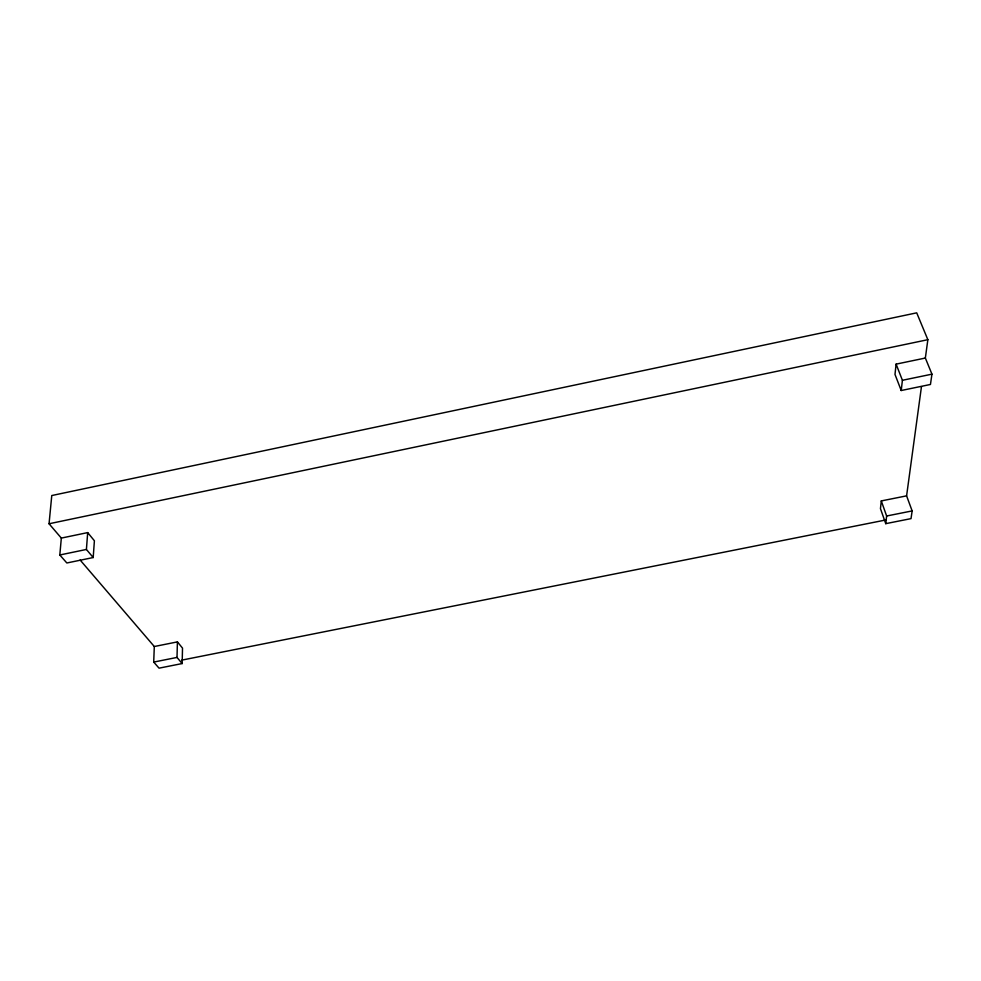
<?xml version="1.0" encoding="UTF-8"?>
<svg xmlns="http://www.w3.org/2000/svg" width="981" height="981" viewBox="0 0 981 981"><rect width="100%" height="100%" fill="white"/><g stroke="black" fill="none" stroke-linecap="round" stroke-linejoin="round"><path stroke-width="1.47" d="M154.299 646.516L153.71 662.077L159.045 668.159L182.159 663.561L182.515 648.11L177.414 641.893L154.299 646.516L80.135 560.028M182.159 663.561L177.009 657.429L177.414 641.893M61.325 538.091L59.816 554.976L66.843 562.984L93.195 557.539L94.397 540.764L87.689 532.597L61.325 538.091L49.05 523.768L51.772 495.54L916.708 312.841L927.854 339.696L925.353 358.04L931.95 374.166L930.454 384.466L901.22 390.512L894.991 374.423L896.107 364.135L925.353 358.04M93.195 557.539L86.414 549.458L87.689 532.597M906.591 495.859L881.294 500.923L880.46 508.649L885.745 523.658L911.018 518.63L912.146 510.917L906.591 495.859L921.466 386.612M885.745 523.658L886.628 516.006L881.294 500.923M901.22 390.512L902.41 380.285L896.107 364.135M49.05 523.768L927.854 339.696M59.816 554.976L86.414 549.458M902.41 380.285L931.95 374.166M153.71 662.077L177.009 657.429M886.628 516.006L912.146 510.917M181.779 660.127L885.782 519.979"/></g></svg>
